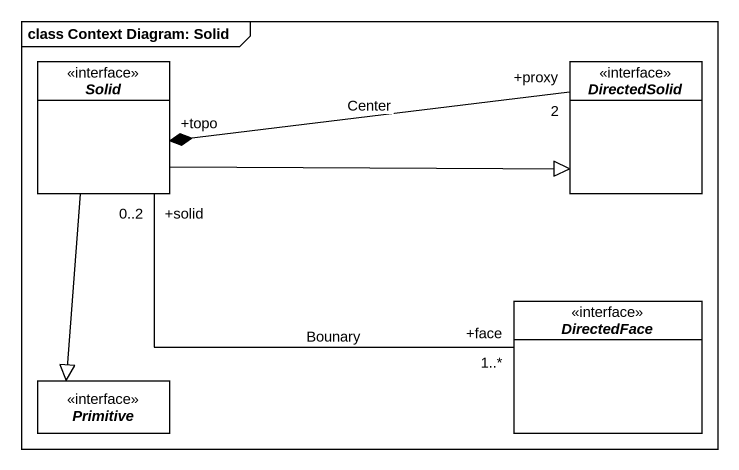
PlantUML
@startuml
mainframe class Context Diagram: Solid
hide circle
hide empty members
interface Solid
interface DirectedSolid
interface DirectedFace
interface Primitive
Solid -right-|> DirectedSolid
Solid "+solid\n0..2" -right- "+face\n1..*" DirectedFace : Bounary
Solid --|> Primitive
DirectedSolid "+proxy\n2" -left-* "+topo" Solid : Center
@enduml
